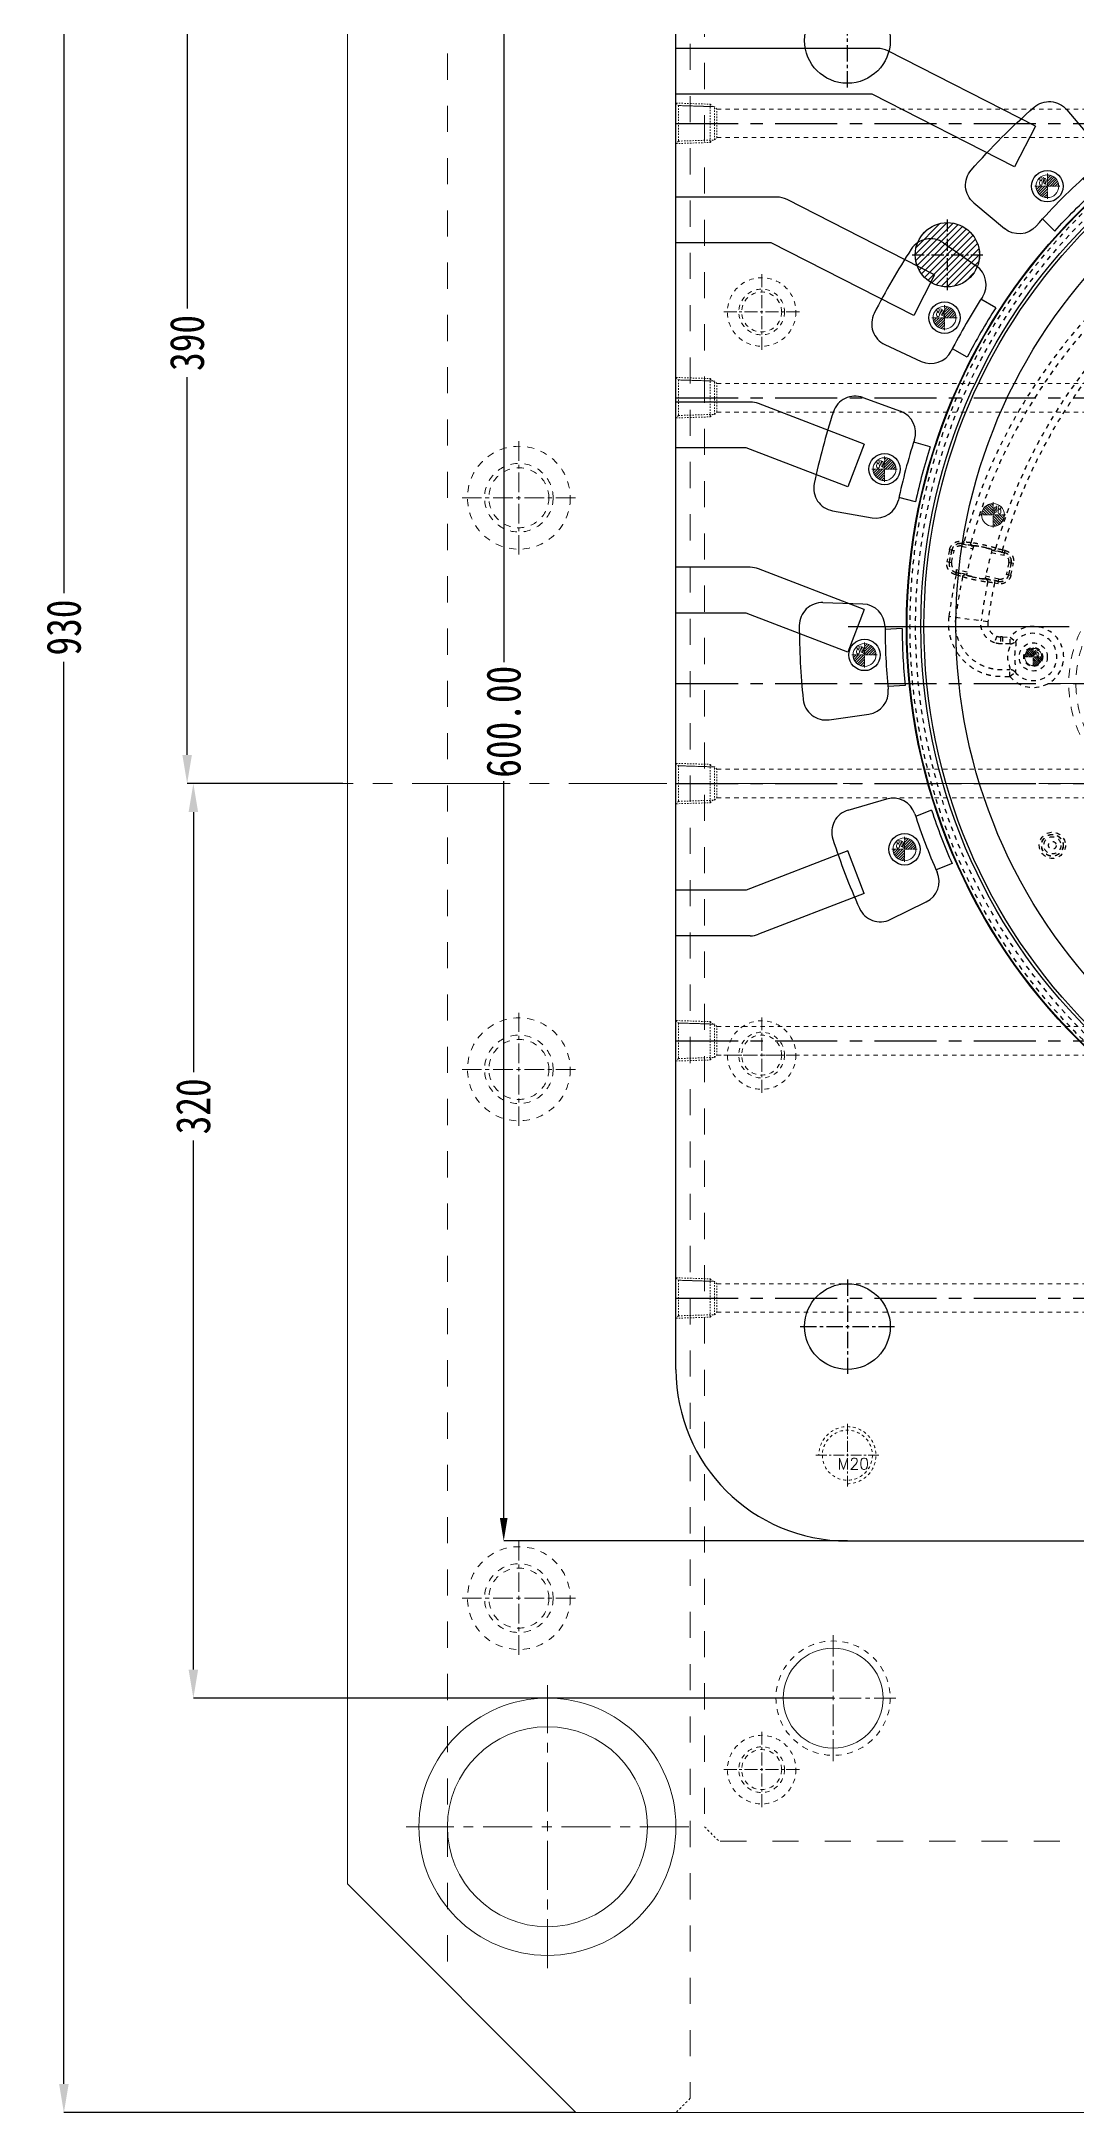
# Model space of a CAD drawing. Header units: millimetres. Extents: x 2673 to 5721, y -10743 to 3474.
# Drawn here: x 3299 to 3661, y -473 to 251 of the extents above; entities that cross this region are included whole.
import ezdxf
from ezdxf.enums import TextEntityAlignment as Align

# ---------------------------------------------------------------- set-up
doc = ezdxf.new("R2010")
doc.units = ezdxf.units.MM
doc.header["$LTSCALE"] = 16.335
doc.header["$PDMODE"] = 3
doc.header["$PDSIZE"] = 0.3125
doc.linetypes.add('CENTER', pattern=[0.6, 0.375, -0.075, 0.075, -0.075])
doc.linetypes.add('HIDDEN', pattern=[0.2, 0.1, -0.1])
doc.layers.get('0').update_dxf_attribs({"linetype": 'CONTINUOUS'})
doc.layers.get('Defpoints').update_dxf_attribs({"linetype": 'CONTINUOUS'})
for name, color, linetype, lineweight in [('cool', 153, 'HIDDEN', 9), ('epin', 13, 'CONTINUOUS', 9), ('moldbase', 7, 'CONTINUOUS', 20), ('screw', 33, 'CONTINUOUS', 13), ('sp', 193, 'CONTINUOUS', 9)]:
    doc.layers.add(name, color=color, linetype=linetype, lineweight=lineweight)
doc.layers.add('DEFAULT_2', color=8, linetype='HIDDEN')
doc.styles.get("Standard").update_dxf_attribs({"font": 'txt', "width": 0.8})
doc.styles.add('TXT', font='txt.shx', dxfattribs={"bigfont": 'gbcbig.shx'})
doc.styles.add('TXT05', font='txt.shx', dxfattribs={"width": 0.5, "bigfont": 'gbcbig.shx'})
doc.dimstyles.get("Standard").update_dxf_attribs({"dimtxt": 0.15625, "dimasz": 0.1875, "dimexe": 0.125, "dimexo": 0.0625, "dimtad": 0, "dimtih": 1, "dimtoh": 1, "dimdsep": 46, "dimtxsty": 'Standard', "dimcen": 0.09, "dimadec": 0, "dimazin": 0, "dimtp": 0.01, "dimtm": 0.01, "dimtfac": 1, "dimtofl": 0, "dimtmove": 0, "dimatfit": 3, "dimfxl": 0, "dimtolj": 1, "dimarcsym": 0})
doc.dimstyles.new('副本 STANDARD', dxfattribs={"dimtxt": 6, "dimasz": 4, "dimexe": 0, "dimexo": 0, "dimgap": 0, "dimtad": 0, "dimdsep": 46, "dimlunit": 6, "dimtxsty": 'Standard', "dimcen": 0, "dimclrd": 4, "dimclre": 4, "dimclrt": 6, "dimazin": 2, "dimtfac": 2, "dimtofl": 0, "dimtmove": 1, "dimatfit": 3, "dimfxl": 0, "dimtolj": 1, "dimtzin": 0, "dimarcsym": 0})

# ---------------------------------------------------------------- blocks, each defined once
blk = doc.blocks.new('*D84')
at = {"color": 4, "lineweight": -2}
blk.add_line((3976.43, 186.47), (3970.25, 181.4), dxfattribs=at)
at = {"color": 4}
blk.add_solid([(3969.41, 182.43), (3971.1, 180.37), (3964.07, 176.32)], dxfattribs=at)
at = {"layer": 'Defpoints', "color": 0}
for p in [(3964.07, 176.32), (3648.27, -83.02)]:
    blk.add_point(p, dxfattribs=at)
at = {"color": 6, "insert": (3998.07, 204.24), "char_height": 12, "attachment_point": 5, "rotation": 39.39341}
blk.add_mtext('\\A1;∅408.64', dxfattribs=at)
blk = doc.blocks.new('*D83')
at = {"color": 4, "lineweight": -2}
for p, q in [((3581.17, 326.65), (3460.88, 326.65)), ((3460.88, 318.65), (3460.88, 34.08)), ((3460.88, -265.35), (3460.88, -7.52)), ((3581.17, -273.35), (3460.88, -273.35))]:
    blk.add_line(p, q, dxfattribs=at)
at = {"color": 4}
for points in [[(3459.54, 318.65), (3462.21, 318.65), (3460.88, 326.65)], [(3459.54, -265.35), (3462.21, -265.35), (3460.88, -273.35)]]:
    blk.add_solid(points, dxfattribs=at)
at = {"layer": 'Defpoints', "color": 0}
for p in [(3581.17, 326.65), (3460.88, -273.35), (3581.17, -273.35)]:
    blk.add_point(p, dxfattribs=at)
at = {"color": 6, "insert": (3460.88, 13.28), "char_height": 12, "attachment_point": 5, "rotation": 90}
blk.add_mtext('\\A1;600.00', dxfattribs=at)
blk = doc.blocks.new('*D108')
at = {"color": 4, "lineweight": -2}
for p, q in [((3486.17, 456.65), (3306.92, 456.65)), ((3306.92, 446.65), (3306.92, 58.24)), ((3306.92, -463.35), (3306.92, 34.24)), ((3486.17, -473.35), (3306.92, -473.35))]:
    blk.add_line(p, q, dxfattribs=at)
at = {"color": 4}
for points in [[(3305.25, 446.65), (3308.59, 446.65), (3306.92, 456.65)], [(3305.25, -463.35), (3308.59, -463.35), (3306.92, -473.35)]]:
    blk.add_solid(points, dxfattribs=at)
at = {"layer": 'Defpoints', "color": 0}
for p in [(3486.17, 456.65), (3306.92, -473.35), (3486.17, -473.35)]:
    blk.add_point(p, dxfattribs=at)
at = {"color": 6, "insert": (3306.92, 46.24), "char_height": 12, "attachment_point": 5, "rotation": 90}
blk.add_mtext('\\A1;930', dxfattribs=at)
blk = doc.blocks.new('*D114')
at = {"color": 4, "lineweight": -2}
for p, q in [((3554.17, 381.65), (3350.06, 381.65)), ((3350.06, 371.65), (3350.06, 157.81)), ((3350.06, 1.65), (3350.06, 133.81)), ((3404.53, -8.35), (3350.06, -8.35))]:
    blk.add_line(p, q, dxfattribs=at)
at = {"color": 4}
for points in [[(3348.39, 371.65), (3351.72, 371.65), (3350.06, 381.65)], [(3348.39, 1.65), (3351.72, 1.65), (3350.06, -8.35)]]:
    blk.add_solid(points, dxfattribs=at)
at = {"layer": 'Defpoints', "color": 0}
for p in [(3554.17, 381.65), (3350.06, -8.35), (3404.53, -8.35)]:
    blk.add_point(p, dxfattribs=at)
at = {"color": 6, "insert": (3350.06, 145.81), "char_height": 12, "attachment_point": 5, "rotation": 90}
blk.add_mtext('\\A1;390', dxfattribs=at)
blk = doc.blocks.new('*D115')
at = {"color": 4, "lineweight": -2}
for p, q in [((3404.53, -8.35), (3352.24, -8.35)), ((3352.24, -18.35), (3352.24, -109.29)), ((3352.24, -318.35), (3352.24, -133.29)), ((3576.17, -328.35), (3352.24, -328.35))]:
    blk.add_line(p, q, dxfattribs=at)
at = {"color": 4}
for points in [[(3350.57, -18.35), (3353.91, -18.35), (3352.24, -8.35)], [(3350.57, -318.35), (3353.91, -318.35), (3352.24, -328.35)]]:
    blk.add_solid(points, dxfattribs=at)
at = {"layer": 'Defpoints', "color": 0}
for p in [(3404.53, -8.35), (3352.24, -328.35), (3576.17, -328.35)]:
    blk.add_point(p, dxfattribs=at)
at = {"color": 6, "insert": (3352.24, -121.29), "char_height": 12, "attachment_point": 5, "rotation": 90}
blk.add_mtext('\\A1;320', dxfattribs=at)
blk = doc.blocks.new('02')
for p, q in [((3783.15, 274.29), (3784.37, 260.34)), ((3829.19, 274.29), (3827.97, 260.34))]:
    blk.add_line(p, q)
at = {"color": 7, "linetype": 'Continuous'}
for p, q in [((3796.17, 247.22), (3796.17, 253.23)), ((3816.17, 247.22), (3816.17, 253.23))]:
    blk.add_line(p, q, dxfattribs=at)
for centre, start, end in [((3791.12, 274.98), 93.69023, 185), ((3821.22, 274.98), 355, 86.30977), ((3792.34, 261.03), 185, 273.60679), ((3820, 261.03), 266.39321, 355)]:
    blk.add_arc(centre, 8, start, end)
for radius, start, end in [(241.82, 86.30977, 93.69023), (211.82, 86.39321, 93.60679), (205.82, 87.21509, 92.78491)]:
    blk.add_arc((3806.17, 41.65), radius, start, end, dxfattribs=at)
blk = doc.blocks.new('03')
for p, q in [((3591.12, 133.1), (3604.02, 127.63)), ((3578.44, 94.07), (3592.09, 90.92))]:
    blk.add_line(p, q)
at = {"color": 7, "linetype": 'Continuous'}
for p, q in [((3613.75, 114.69), (3608.04, 116.54)), ((3607.57, 95.67), (3601.86, 97.52))]:
    blk.add_line(p, q, dxfattribs=at)
for centre, start, end in [((3588, 125.74), 67, 158.92263), ((3600.89, 120.26), 339.04513, 67), ((3580.24, 101.86), 165.07737, 257), ((3593.89, 98.71), 257, 344.95487)]:
    blk.add_arc(centre, 8, start, end)
for radius, start, end in [(241.82, 158.92263, 165.07737), (211.82, 159.04513, 164.95487), (205.82, 159.21509, 164.78491)]:
    blk.add_arc((3806.17, 41.65), radius, start, end, dxfattribs=at)
blk = doc.blocks.new('sp_80_th', base_point=(180.03, -1065.14))
at = {"layer": 'sp', "color": 1, "linetype": 'CENTER', "ltscale": 2.643404}
for p, q in [((180.03, -1111.89), (180.03, -1018.39)), ((133.28, -1065.14), (226.78, -1065.14))]:
    blk.add_line(p, q, dxfattribs=at)
at = {"layer": 'sp', "linetype": 'HIDDEN', "ltscale": 2.073258}
for radius in [42.5, 40]:
    blk.add_circle((180.03, -1065.14), radius, dxfattribs=at)
at = {"layer": 'sp', "color": 6, "style": 'TXT'}
blk.add_text('SP%%c80', height=10, dxfattribs=at).set_placement((180.03, -1081.14), align=Align.MIDDLE)
blk = doc.blocks.new('epin_ejp_10')
at = {"layer": 'epin'}
h = blk.add_hatch(dxfattribs=at)
h.set_pattern_fill('_ANSI31', color=123, scale=0.25, angle=90, style=0)
h.set_pattern_definition([(135, (-1645.23396, 6741.0989), (-0.56126601, -0.56126601), [])])
h.paths.add_polyline_path([(0, 5, 0.414214), (-5, 0), (0, 0)])
h.paths.add_polyline_path([(5, 0), (0, 0), (0, -5, 0.414214)])
at = {"layer": 'epin', "color": 1, "linetype": 'CENTER', "ltscale": 0.219913}
for p, q in [((-5.5, 0), (5.5, 0)), ((0, -5.5), (0, 5.5))]:
    blk.add_line(p, q, dxfattribs=at)
at = {"layer": 'epin'}
blk.add_circle((0, 0), 5, dxfattribs=at)
at = {"layer": 'epin', "color": 6, "style": 'TXT05', "width": 0.5}
blk.add_text('%%c10', height=3.5, dxfattribs=at).set_placement((0.2, 0.5))
blk = doc.blocks.new('epin_ejp_8')
at = {"layer": 'epin', "ltscale": 0.5}
h = blk.add_hatch(dxfattribs=at)
h.set_pattern_fill('_ANSI31', color=123, scale=0.2, angle=90, style=0)
h.set_pattern_definition([(135, (-3069.6252, 813.4417), (-0.4490128, -0.4490128), [])])
h.paths.add_polyline_path([(0, 4, 0.414214), (-4, 0), (0, 0)])
h.paths.add_polyline_path([(4, 0), (0, 0), (0, -4, 0.414214)])
at = {"layer": 'epin', "color": 1, "linetype": 'CENTER', "ltscale": 0.16}
for p, q in [((-4.4, 0), (4.4, 0)), ((0, -4.4), (0, 4.4))]:
    blk.add_line(p, q, dxfattribs=at)
at = {"layer": 'epin', "ltscale": 0.5}
blk.add_circle((0, 0), 4, dxfattribs=at)
at = {"layer": 'epin', "color": 6, "ltscale": 0.5, "style": 'TXT05', "width": 0.5}
blk.add_text('%%c8', height=2.8, dxfattribs=at).set_placement((0.16, 0.4))
blk = doc.blocks.new('epin_ejp_6')
at = {"layer": 'epin'}
h = blk.add_hatch(dxfattribs=at)
h.set_pattern_fill('_ANSI31', color=123, scale=0.15, angle=90, style=0)
h.set_pattern_definition([(135, (-3821.95605, -37.62943), (-0.336759605, -0.336759605), [])])
h.paths.add_polyline_path([(0, 3, 0.4142136), (-3, 0), (0, 0)])
h.paths.add_polyline_path([(3, 0), (0, 0), (0, -3, 0.4142136)])
at = {"layer": 'epin', "color": 1, "linetype": 'CENTER', "ltscale": 0.186593}
for p, q in [((-3.3, 0), (3.3, 0)), ((0, -3.3), (0, 3.3))]:
    blk.add_line(p, q, dxfattribs=at)
at = {"layer": 'epin'}
blk.add_circle((0, 0), 3, dxfattribs=at)
at = {"layer": 'epin', "color": 6, "style": 'TXT05', "width": 0.5}
blk.add_text('%%c6', height=2.1, dxfattribs=at).set_placement((0.995, 1.35), align=Align.MIDDLE)
blk = doc.blocks.new('cool_jt_f12')
at = {"layer": 'cool', "ltscale": 0.3}
for p, q in [((0, 7.0785), (0.856, 6.2225)), ((0, 7.0785), (12, 6.7035)), ((0.856, 6.2225), (0.856, -6.2225)), ((13.5, 5.827375), (0.856, 6.2225)), ((0.856, 6.2225), (13.5, 5.827375)), ((12, 6.7035), (12.856, 5.8475)), ((12, 6.7035), (12, -6.7035)), ((14.327375, 5), (13.5, 5.827375)), ((13.5, -5.827375), (13.5, 5.827375)), ((14.327375, -5), (14.327375, 5)), ((0.856, -6.2225), (0, -7.0785)), ((0, -7.0785), (12, -6.7035)), ((0.856, -6.2225), (13.5, -5.827375)), ((12, -6.7035), (12.856, -5.8475)), ((13.5, -5.827375), (14.327375, -5))]:
    blk.add_line(p, q, dxfattribs=at)
blk = doc.blocks.new('1')
at = {"color": 1, "linetype": 'CENTER', "ltscale": 3.545271}
blk.add_line((3521.17, -188.35), (4091.17, -188.35), dxfattribs=at)
at = {"layer": 'cool', "ltscale": 0.932966}
for p, q in [((3535.5, -183.35), (4076.84, -183.35)), ((3535.5, -193.35), (4076.84, -193.35))]:
    blk.add_line(p, q, dxfattribs=at)
blk.add_blockref('cool_jt_f12', (3521.17, -188.35), dxfattribs=at)
at = {"layer": 'cool', "ltscale": 0.932966, "rotation": 180}
blk.add_blockref('cool_jt_f12', (4091.17, -188.35), dxfattribs=at)
blk = doc.blocks.new('05')
at = {"color": 1, "linetype": 'CENTER', "ltscale": 3.545271}
blk.add_line((3521.17, -98.35), (4091.17, -98.35), dxfattribs=at)
at = {"layer": 'cool', "ltscale": 0.932966}
for p, q in [((3535.5, -93.35), (4076.84, -93.35)), ((3535.5, -103.35), (4076.84, -103.35))]:
    blk.add_line(p, q, dxfattribs=at)
for p in [(0, 411), (0, 315), (0, 180), (0, 0)]:
    blk.add_blockref('1', p)
blk.add_blockref('cool_jt_f12', (3521.17, -98.35), dxfattribs=at)
at = {"layer": 'cool', "ltscale": 0.932966, "rotation": 180}
blk.add_blockref('cool_jt_f12', (4091.17, -98.35), dxfattribs=at)
at = {"layer": 'epin'}
for name, p in [('epin_ejp_8', (3806.17, 265.65)), ('epin_ejp_8', (3862.17, 258.65)), ('epin_ejp_8', (3918.17, 239.65)), ('epin_ejp_8', (3961.17, 200.65)), ('epin_ejp_8', (3997.17, 154.65)), ('epin_ejp_8', (4018.17, 101.65)), ('epin_ejp_6', (3646.23, 35.95)), ('epin_ejp_6', (3821.96, 37.63)), ('epin_ejp_8', (4025.17, 36.65)), ('epin_ejp_8', (4011.17, -31.35)), ('epin_ejp_10', (3939.17, -127.35)), ('epin_ejp_10', (3846.17, -168.35))]:
    blk.add_blockref(name, p, dxfattribs=at)
at = {"layer": 'epin', "xscale": -1, "rotation": 359.9999999999941}
for p in [(3750.17, 258.65), (3694.17, 239.65), (3651.17, 200.65), (3615.17, 154.65), (3594.17, 101.65), (3587.17, 36.65), (3601.17, -31.35)]:
    blk.add_blockref('epin_ejp_8', p, dxfattribs=at)
at = {"layer": 'epin', "xscale": -1}
for p in [(3673.17, -127.35), (3766.17, -168.35)]:
    blk.add_blockref('epin_ejp_10', p, dxfattribs=at)
blk = doc.blocks.new('screw_m20_g')
at = {"layer": 'screw', "color": 1, "linetype": 'CENTER', "ltscale": 0.621977}
for p, q in [((0, -11), (0, 11)), ((-11, 0), (11, 0))]:
    blk.add_line(p, q, dxfattribs=at)
at = {"layer": 'screw', "color": 33, "linetype": 'HIDDEN', "ltscale": 0.621977}
blk.add_circle((0, 0), 8.75, dxfattribs=at)
at = {"layer": 'screw', "color": 92, "linetype": 'HIDDEN', "ltscale": 0.621977}
blk.add_arc((0, 0), 10, 270, 180, dxfattribs=at)
at = {"layer": 'screw', "color": 6, "style": 'TXT'}
blk.add_text('M20', height=4, dxfattribs=at).set_placement((-3.4, -5))
blk = doc.blocks.new('7')
at = {"layer": 'epin'}
for name, p in [('epin_ejp_8', (-60, 2428.41)), ('epin_ejp_8', (60, 2428.41)), ('epin_ejp_8', (-92, 2381.41)), ('epin_ejp_8', (-29, 2381.41)), ('epin_ejp_8', (29, 2381.41)), ('epin_ejp_8', (92, 2381.41)), ('epin_ejp_8', (37, 2251.41)), ('epin_ejp_8', (93.5, 2155.41)), ('epin_ejp_8', (-104, 2150.41)), ('epin_ejp_8', (0, 2148.41)), ('epin_ejp_8', (-174, 2131.41)), ('epin_ejp_8', (170, 2085.41)), ('epin_ejp_8', (-24, 2072.41)), ('epin_ejp_8', (-37, 1996.41)), ('epin_ejp_8', (0, 1928.41)), ('epin_ejp_10', (0, 1777.41))]:
    blk.add_blockref(name, p, dxfattribs=at)
blk = doc.blocks.new('8')
h = blk.add_hatch()
h.set_pattern_fill('ANSI31', color=256, scale=0.5, style=0)
h.paths.add_polyline_path([(-872.13, 8735.71, 1), (-849.63, 8735.71, 1)])
at = {"color": 1, "linetype": 'CENTER', "ltscale": 0.699725}
for p, q in [((-860.88, 8723.33), (-860.88, 8748.08)), ((-873.25, 8735.71), (-848.5, 8735.71))]:
    blk.add_line(p, q, dxfattribs=at)
blk.add_circle((-860.88, 8735.71), 11.25)

msp = doc.modelspace()

# ---------------------------------------------------------------- linework, layer by layer
at = {"color": 1, "linetype": 'CENTER', "ltscale": 0.932966}
for p, q in [((3581.172, 235.15), (3581.172, 268.15)), ((3581.172, -181.85), (3581.172, -214.85)), ((3564.672, -198.35), (3597.672, -198.35))]:
    msp.add_line(p, q, dxfattribs=at)
for p, q in [((3521.172, -213.35), (3521.172, 266.65)), ((3591.721, 248.852), (3521.172, 248.852)), ((3646.983, 221.687), (3595.352, 247.981)), ((3589.802, 232.852), (3521.172, 232.852)), ((3639.723, 207.429), (3589.802, 232.852)), ((3646.983, 221.687), (3639.723, 207.429)), ((3556.447, 196.85), (3521.172, 196.85)), ((3611.709, 169.685), (3560.077, 195.979)), ((3554.527, 180.85), (3521.172, 180.85)), ((3604.448, 155.428), (3554.527, 180.85)), ((3611.709, 169.685), (3604.448, 155.428)), ((3547.179, 125.145), (3521.172, 125.145)), ((3587.096, 110.356), (3550.052, 124.611)), ((3545.693, 109.145), (3521.172, 109.145)), ((3581.35, 95.424), (3545.693, 109.145)), ((3587.096, 110.356), (3581.35, 95.424)), ((3547.179, 67.316), (3521.172, 67.316)), ((3587.096, 52.527), (3550.052, 66.782)), ((3545.693, 51.316), (3521.172, 51.316)), ((3581.35, 37.595), (3545.693, 51.316)), ((3587.096, 52.527), (3581.35, 37.595)), ((3581.35, -31.915), (3545.693, -45.636)), ((3587.096, -46.847), (3581.35, -31.915)), ((3545.693, -45.636), (3521.172, -45.636)), ((3587.096, -46.847), (3550.052, -61.102)), ((3547.179, -61.636), (3521.172, -61.636)), ((3581.172, -273.35), (4031.172, -273.35))]:
    msp.add_line(p, q)
at = {"color": 1, "linetype": 'CENTER', "ltscale": 12.63858}
msp.add_line((3581.422, 46.65), (4030.921, 46.65), dxfattribs=at)
at = {"color": 1, "linetype": 'CENTER', "ltscale": 3.545271}
msp.add_line((3521.172, 26.65), (4091.172, 26.65), dxfattribs=at)
for centre, radius in [((3581.172, 251.65), 15), ((3651.172, 200.65), 5.5), ((3616.172, 176.65), 11.25), ((3615.172, 154.65), 5.5), ((3594.172, 101.65), 5.5), ((3587.172, 36.65), 5.5), ((3601.172, -31.35), 5.5), ((3581.172, -198.35), 15)]:
    msp.add_circle(centre, radius)
at = {"color": 7, "linetype": 'Continuous'}
for radius in [204.318, 204.112, 199.261, 198.191, 186.993]:
    msp.add_circle((3806.172, 46.65), radius, dxfattribs=at)
for centre, radius, start, end in [((3591.721, 240.852), 8, 63.012073, 90), ((3556.447, 188.85), 8, 63.012073, 90), ((3547.179, 117.145), 8, 68.953289, 90), ((3547.179, 59.316), 8, 68.953289, 90), ((3547.179, -53.636), 8, 270, 291.046711), ((3581.172, -213.35), 60, 180, 270)]:
    msp.add_arc(centre, radius, start, end)
at = {"layer": 'DEFAULT_2', "color": 8, "linetype": 'HIDDEN'}
for p, q in [((3616.919, 73.418), (3616.043, 69.296)), ((3617.704, 73.251), (3616.828, 69.129)), ((3616.87, 69.157), (3617.731, 73.208)), ((3617.704, 73.251), (3616.919, 73.418)), ((3617.655, 68.99), (3618.516, 73.041)), ((3617.731, 73.208), (3617.704, 73.251)), ((3618.516, 73.041), (3617.731, 73.208)), ((3621.3, 75.526), (3621.134, 74.741)), ((3621.134, 74.741), (3625.077, 73.903)), ((3621.44, 76.353), (3621.273, 75.568)), ((3621.273, 75.568), (3621.3, 75.526)), ((3621.842, 75.447), (3621.273, 75.568)), ((3621.3, 75.526), (3625.286, 74.679)), ((3622.008, 76.232), (3621.44, 76.353)), ((3621.841, 75.448), (3622.008, 76.232)), ((3625.324, 74.816), (3625.286, 74.679)), ((3631.581, 72.52), (3636.003, 71.58)), ((3631.792, 73.296), (3631.83, 73.433)), ((3631.792, 73.296), (3636.17, 72.365)), ((3635.501, 73.364), (3635.334, 72.58)), ((3636.213, 72.393), (3635.335, 72.579)), ((3636.38, 73.178), (3635.501, 73.364)), ((3636.213, 72.393), (3636.38, 73.178)), ((3616.043, 69.296), (3616.828, 69.129)), ((3616.828, 69.129), (3616.87, 69.157)), ((3616.87, 69.157), (3617.655, 68.99)), ((3619.145, 65.56), (3618.979, 64.776)), ((3619.188, 65.588), (3619.145, 65.56)), ((3619.145, 65.56), (3619.38, 65.511)), ((3619.355, 66.373), (3619.188, 65.588)), ((3622.878, 64.804), (3619.188, 65.588)), ((3619.212, 64.726), (3619.379, 65.511)), ((3623.049, 65.588), (3619.355, 66.373)), ((3636.003, 71.58), (3636.17, 72.365)), ((3636.17, 72.365), (3636.213, 72.393)), ((3637.703, 68.963), (3636.842, 64.912)), ((3638.488, 68.796), (3637.627, 64.745)), ((3637.655, 64.703), (3638.531, 68.824)), ((3638.488, 68.796), (3637.703, 68.963)), ((3638.439, 64.536), (3639.315, 68.657)), ((3638.531, 68.824), (3638.488, 68.796)), ((3639.315, 68.657), (3638.531, 68.824)), ((3619.217, 64.751), (3619.044, 64.751)), ((3622.878, 64.804), (3622.848, 64.665)), ((3629.344, 63.284), (3629.373, 63.423)), ((3634.058, 62.427), (3629.373, 63.423)), ((3634.225, 63.212), (3629.545, 64.207)), ((3632.846, 62.648), (3632.679, 61.863)), ((3632.679, 61.863), (3633.919, 61.6)), ((3632.846, 62.648), (3634.086, 62.385)), ((3633.919, 61.6), (3634.086, 62.385)), ((3634.058, 62.427), (3634.225, 63.212)), ((3634.086, 62.385), (3634.058, 62.427)), ((3636.842, 64.912), (3637.627, 64.745)), ((3637.627, 64.745), (3637.655, 64.703)), ((3637.655, 64.703), (3638.439, 64.536)), ((3630.338, 48.235), (3616.69, 50.05)), ((3633.444, 43.19), (3632.659, 40.926)), ((3634.781, 42.949), (3634.707, 40.551)), ((3635.454, 42.937), (3635.431, 40.542)), ((3638.124, 40.516), (3635.431, 40.542)), ((3635.454, 42.93), (3638.161, 42.924)), ((3638.124, 40.516), (3638.147, 42.911)), ((3638.147, 42.911), (3639.966, 41.345)), ((3638.024, 29.143), (3638.047, 31.538)), ((3638.024, 29.143), (3639.871, 30.676))]:
    msp.add_line(p, q, dxfattribs=at)
for centre, radius in [((3806.172, 46.65), 203.079), ((3806.172, 46.65), 201.12), ((3646.23, 35.954), 4.925), ((3646.23, 35.954), 3.32), ((3652.934, -29.969), 4.584), ((3652.934, -29.969), 3.818), ((3652.934, -29.969), 3.761), ((3652.934, -29.969), 2.994), ((3652.934, -29.969), 1.36)]:
    msp.add_circle(centre, radius, dxfattribs=at)
for centre, radius, start, end in [((3620.644, 72.63), 3.004, 77.91422, 168.085779), ((3620.677, 72.579), 3.012, 90.070613, 167.945131), ((3620.673, 72.585), 2.205, 77.944436, 168.055679), ((3620.688, 72.61), 2.979, 78.139671, 90.285518), ((3810.467, 24.295), 191.912, 164.737003, 167.856663), ((3810.48, 24.293), 185.285, 164.620449, 167.851819), ((3619.766, 68.5), 3.004, 167.91422, 258.085779), ((3619.818, 68.534), 3.012, 168.089381, 257.938754), ((3619.811, 68.53), 2.205, 167.944436, 258.055679), ((3635.547, 69.423), 2.205, 347.944436, 78.055679), ((3635.541, 69.42), 3.012, 0.070613, 77.94513), ((3635.592, 69.453), 3.004, 347.91422, 78.085779), ((3635.572, 69.408), 2.979, 348.139671, 0.285518), ((3811.045, 24.204), 196.066, 168.065047, 172.424933), ((3811.339, 24.151), 193.97, 168.122207, 172.420925), ((3634.934, 105.552), 42.74, 256.301807, 259.749309), ((3811.339, 24.151), 184.991, 168.127028, 172.420757), ((3811.047, 24.204), 182.3, 168.07793, 172.424972), ((3634.681, 65.375), 3.012, 258.089381, 347.938757), ((3634.715, 65.323), 3.004, 257.91422, 348.085779), ((3634.685, 65.368), 2.205, 257.944436, 348.055679), ((3646.23, 35.954), 10.664, 219.695983, 139.179851), ((3646.23, 35.954), 8.264, 219.695983, 139.283317)]:
    msp.add_arc(centre, radius, start, end, dxfattribs=at)
for points, knots in [([(3820.165, 216.081), (3809.232, 217.042), (3792.687, 217.01), (3770.996, 214.055), (3755.021, 210.42), (3739.385, 205.401), (3719.157, 196.867), (3695.357, 182.905), (3670.148, 161.487), (3652.518, 140.265), (3640.738, 121.706), (3630.617, 102.256), (3624.911, 86.761), (3622.012, 76.232)], [0, 0, 0, 0, 0.1252061, 0.1874252, 0.2495281, 0.3118469, 0.3745329, 0.4997142, 0.6248995, 0.7500892, 0.8127949, 0.875405, 1, 1, 1, 1]), ([(3813.575, 214.146), (3803.048, 214.697), (3787.173, 214.153), (3766.424, 210.705), (3751.154, 206.808), (3736.227, 201.609), (3716.95, 192.973), (3698.828, 181.888), (3682.339, 168.661), (3667.015, 154.094), (3653.592, 137.627), (3642.366, 119.708), (3632.698, 100.959), (3627.215, 86.053), (3624.408, 75.926)], [0, 0, 0, 0, 0.1250157, 0.1871392, 0.249255, 0.3116691, 0.3743672, 0.4995285, 0.5621746, 0.6248222, 0.7500374, 0.8127479, 0.8753649, 1, 1, 1, 1]), ([(3633.183, 73.965), (3635.861, 83.535), (3642.784, 102.259), (3657.596, 128.265), (3673.321, 147.62), (3687.678, 161.388), (3703.142, 173.905), (3720.129, 184.443), (3738.225, 192.718), (3752.293, 197.755), (3766.757, 201.579), (3786.355, 205.014), (3801.323, 205.683), (3811.232, 205.27)], [0, 0, 0, 0, 0.1250221, 0.24982, 0.3749363, 0.437177, 0.4998139, 0.6249855, 0.6872649, 0.7499012, 0.8127356, 0.8752351, 1, 1, 1, 1]), ([(3635.499, 73.365), (3638.231, 83.116), (3643.571, 97.422), (3652.993, 115.364), (3663.906, 132.441), (3676.953, 148.068), (3691.834, 161.832), (3707.849, 174.253), (3725.419, 184.559), (3744.095, 192.447), (3763.391, 198.66), (3788.442, 203.222), (3808.811, 203.262), (3818.9, 202.376)], [0, 0, 0, 0, 0.1250227, 0.1873756, 0.2499885, 0.3749959, 0.4372835, 0.5000035, 0.6249664, 0.6873014, 0.7500555, 0.8749575, 1, 1, 1, 1]), ([(3616.919, 73.418), (3617.023, 73.902), (3617.423, 74.843), (3618.517, 75.906), (3619.933, 76.473), (3620.954, 76.455), (3621.44, 76.353)], [0, 0, 0, 0, 0.2500115, 0.5000013, 0.7499896, 1, 1, 1, 1]), ([(3624.968, 74.94), (3624.8, 74.944), (3624.387, 74.988), (3623.343, 75.143), (3622.47, 75.314), (3621.842, 75.447)], [0, 0, 0, 0, 0.1583358, 0.392583, 1, 1, 1, 1]), ([(3624.408, 75.926), (3624.277, 75.92), (3623.958, 75.938), (3623.157, 76.026), (3622.49, 76.139), (3622.012, 76.232)], [0, 0, 0, 0, 0.1620066, 0.3957041, 1, 1, 1, 1]), ([(3624.968, 74.94), (3624.773, 74.986), (3624.409, 75.272), (3624.358, 75.723), (3624.408, 75.926)], [0, 0, 0, 0, 0.4890622, 1, 1, 1, 1]), ([(3633.183, 73.965), (3632.963, 74.051), (3632.403, 74.228), (3631.42, 74.503), (3630.194, 74.812), (3628.415, 75.225), (3626.71, 75.581), (3625.23, 75.831), (3624.646, 75.91), (3624.408, 75.926)], [0, 0, 0, 0, 0.0785671, 0.1953439, 0.3404962, 0.4997088, 0.80382, 0.9205927, 1, 1, 1, 1]), ([(3624.968, 74.94), (3625.262, 74.932), (3626.005, 74.835), (3626.743, 74.713), (3627.189, 74.632)], [0, 0, 0, 0, 0.3935405, 1, 1, 1, 1]), ([(3627.189, 74.632), (3626.938, 74.676), (3626.581, 74.736), (3626.133, 74.798), (3625.863, 74.829), (3625.648, 74.848), (3625.483, 74.852), (3625.387, 74.848), (3625.328, 74.831), (3625.324, 74.816)], [0, 0, 0, 0, 0.4042984, 0.5747989, 0.7190567, 0.834952, 0.9206399, 0.9750966, 1, 1, 1, 1]), ([(3629.733, 74.102), (3629.093, 74.255), (3628.246, 74.439), (3627.394, 74.596), (3627.189, 74.632)], [0, 0, 0, 0, 0.7595201, 1, 1, 1, 1]), ([(3629.733, 74.102), (3630.26, 73.979), (3630.982, 73.801), (3631.831, 73.55), (3632.158, 73.438), (3632.29, 73.383)], [0, 0, 0, 0, 0.6105434, 0.8391764, 1, 1, 1, 1]), ([(3631.83, 73.433), (3631.834, 73.449), (3631.777, 73.496), (3631.679, 73.542), (3631.497, 73.615), (3631.254, 73.695), (3630.946, 73.788), (3630.434, 73.93), (3630.022, 74.033), (3629.733, 74.102)], [0, 0, 0, 0, 0.0230736, 0.0767606, 0.1630233, 0.2803238, 0.4263202, 0.5977577, 1, 1, 1, 1]), ([(3632.29, 73.383), (3632.473, 73.349), (3632.886, 73.439), (3633.128, 73.779), (3633.183, 73.965)], [0, 0, 0, 0, 0.4896425, 1, 1, 1, 1]), ([(3635.335, 72.579), (3634.709, 72.713), (3633.845, 72.911), (3632.833, 73.193), (3632.442, 73.32), (3632.29, 73.383)], [0, 0, 0, 0, 0.608907, 0.8429604, 1, 1, 1, 1]), ([(3635.499, 73.365), (3635.022, 73.454), (3634.364, 73.598), (3633.595, 73.812), (3633.296, 73.911), (3633.183, 73.965)], [0, 0, 0, 0, 0.608178, 0.8423404, 1, 1, 1, 1]), ([(3636.38, 73.178), (3636.864, 73.073), (3637.805, 72.674), (3638.868, 71.58), (3639.435, 70.164), (3639.417, 69.142), (3639.315, 68.657)], [0, 0, 0, 0, 0.2500115, 0.5000013, 0.7499896, 1, 1, 1, 1]), ([(3619.044, 64.751), (3618.554, 64.862), (3617.598, 65.245), (3616.508, 66.343), (3615.925, 67.771), (3615.94, 68.805), (3616.043, 69.296)], [0, 0, 0, 0, 0.2501058, 0.5000938, 0.7500298, 1, 1, 1, 1]), ([(3619.38, 65.511), (3620.005, 65.377), (3620.869, 65.179), (3621.882, 64.897), (3622.274, 64.77), (3622.427, 64.706)], [0, 0, 0, 0, 0.6084142, 0.8424932, 1, 1, 1, 1]), ([(3619.212, 64.726), (3619.688, 64.625), (3620.343, 64.47), (3621.11, 64.239), (3621.407, 64.133), (3621.522, 64.077)], [0, 0, 0, 0, 0.6071872, 0.8399593, 1, 1, 1, 1]), ([(3621.522, 64.077), (3621.568, 64.273), (3621.805, 64.64), (3622.237, 64.742), (3622.427, 64.706)], [0, 0, 0, 0, 0.5106486, 1, 1, 1, 1]), ([(3621.522, 64.077), (3621.743, 63.992), (3622.304, 63.822), (3623.29, 63.558), (3624.517, 63.263), (3626.298, 62.87), (3628.006, 62.533), (3629.486, 62.299), (3630.069, 62.226), (3630.306, 62.213)], [0, 0, 0, 0, 0.0787539, 0.1954589, 0.3405102, 0.4997464, 0.8042048, 0.9209267, 1, 1, 1, 1]), ([(3624.812, 64.028), (3624.322, 64.145), (3623.65, 64.313), (3622.857, 64.549), (3622.551, 64.655), (3622.427, 64.706)], [0, 0, 0, 0, 0.6090513, 0.8373925, 1, 1, 1, 1]), ([(3622.848, 64.665), (3622.845, 64.649), (3622.898, 64.605), (3622.99, 64.561), (3623.161, 64.492), (3623.387, 64.415), (3623.675, 64.327), (3624.155, 64.192), (3624.54, 64.094), (3624.812, 64.028)], [0, 0, 0, 0, 0.0238093, 0.0777334, 0.1637951, 0.2805572, 0.4258212, 0.5966873, 1, 1, 1, 1]), ([(3629.735, 63.153), (3629.603, 63.156), (3629.287, 63.183), (3628.483, 63.287), (3627.814, 63.404), (3627.329, 63.495)], [0, 0, 0, 0, 0.1628719, 0.3911426, 1, 1, 1, 1]), ([(3627.329, 63.495), (3627.599, 63.445), (3627.985, 63.38), (3628.469, 63.31), (3628.762, 63.274), (3628.995, 63.253), (3629.175, 63.247), (3629.276, 63.25), (3629.34, 63.269), (3629.344, 63.284)], [0, 0, 0, 0, 0.4037841, 0.57456, 0.7196686, 0.8362933, 0.9222493, 0.9761076, 1, 1, 1, 1]), ([(3630.306, 62.213), (3630.343, 62.411), (3630.275, 62.841), (3629.923, 63.108), (3629.735, 63.153)], [0, 0, 0, 0, 0.5106143, 1, 1, 1, 1]), ([(3629.735, 63.153), (3629.9, 63.149), (3630.311, 63.106), (3631.35, 62.951), (3632.22, 62.781), (3632.846, 62.648)], [0, 0, 0, 0, 0.1574836, 0.3915678, 1, 1, 1, 1]), ([(3630.306, 62.213), (3630.435, 62.217), (3630.75, 62.193), (3631.544, 62.09), (3632.205, 61.965), (3632.679, 61.864)], [0, 0, 0, 0, 0.1606908, 0.3940072, 1, 1, 1, 1]), ([(3638.439, 64.536), (3638.335, 64.051), (3637.936, 63.111), (3636.841, 62.048), (3635.425, 61.481), (3634.404, 61.498), (3633.919, 61.6)], [0, 0, 0, 0, 0.2500115, 0.5000013, 0.7499896, 1, 1, 1, 1]), ([(3616.69, 50.05), (3616.501, 48.631), (3616.46, 45.737), (3617.391, 41.502), (3619.293, 37.596), (3622.04, 34.229), (3625.5, 31.597), (3628.816, 30.126), (3631.609, 29.441), (3633.744, 29.168), (3635.886, 29.168), (3637.311, 29.15), (3638.024, 29.143)], [0, 0, 0, 0, 0.1248378, 0.249767, 0.3749186, 0.5001869, 0.6252652, 0.7506595, 0.813417, 0.8756606, 0.9378048, 1, 1, 1, 1]), ([(3619.064, 49.735), (3618.899, 48.5), (3618.863, 45.981), (3619.674, 42.296), (3621.329, 38.898), (3623.719, 35.968), (3626.73, 33.677), (3629.616, 32.397), (3632.046, 31.801), (3633.951, 31.558), (3635.954, 31.563), (3637.334, 31.544), (3638.047, 31.538)], [0, 0, 0, 0, 0.1231169, 0.2463233, 0.3697461, 0.4932894, 0.6166449, 0.7403064, 0.8022399, 0.8635838, 0.9295336, 1, 1, 1, 1]), ([(3632.659, 40.926), (3631.9, 41.189), (3630.461, 41.984), (3629.101, 43.523), (3628.37, 44.968), (3628.018, 46.129), (3627.884, 47.155), (3627.893, 47.965), (3627.941, 48.371), (3627.965, 48.551)], [0, 0, 0, 0, 0.2491571, 0.4986454, 0.6243509, 0.7492152, 0.8734103, 0.9437485, 1, 1, 1, 1]), ([(3630.338, 48.235), (3630.28, 47.706), (3630.302, 46.62), (3630.909, 45.105), (3631.99, 43.893), (3632.94, 43.358), (3633.444, 43.19)], [0, 0, 0, 0, 0.2501738, 0.5002261, 0.7501547, 1, 1, 1, 1]), ([(3634.707, 40.551), (3634.368, 40.562), (3633.674, 40.64), (3632.996, 40.809), (3632.659, 40.926)], [0, 0, 0, 0, 0.4865078, 1, 1, 1, 1]), ([(3635.431, 40.542), (3635.377, 40.543), (3635.135, 40.544), (3634.893, 40.546), (3634.707, 40.551)], [0, 0, 0, 0, 0.2267259, 1, 1, 1, 1]), ([(3638.047, 31.538), (3638.181, 31.735), (3638.129, 32.202), (3637.964, 32.763), (3637.714, 33.537), (3637.404, 34.616), (3637.258, 36.034), (3637.429, 37.448), (3637.758, 38.525), (3638.019, 39.288), (3638.166, 39.766), (3638.235, 40.174), (3638.183, 40.427), (3638.124, 40.516)], [0, 0, 0, 0, 0.0778629, 0.1329427, 0.1964183, 0.3411516, 0.4992571, 0.6573547, 0.8020623, 0.865499, 0.9205246, 0.9651233, 1, 1, 1, 1]), ([(3638.124, 40.516), (3638.467, 40.531), (3639.151, 40.695), (3639.728, 41.099), (3639.966, 41.345)], [0, 0, 0, 0, 0.5002713, 1, 1, 1, 1]), ([(3639.966, 41.345), (3640.095, 41.108), (3640.153, 40.639), (3640.109, 39.985), (3639.99, 39.085), (3639.789, 37.759), (3639.672, 36.012), (3639.758, 34.264), (3639.935, 32.935), (3640.038, 32.034), (3640.07, 31.379), (3640.004, 30.911), (3639.871, 30.676)], [0, 0, 0, 0, 0.0754199, 0.1253937, 0.1843022, 0.3280907, 0.5001292, 0.6719183, 0.8156988, 0.8746031, 0.9245611, 1, 1, 1, 1]), ([(3639.871, 30.676), (3639.638, 30.926), (3639.069, 31.34), (3638.388, 31.516), (3638.047, 31.538)], [0, 0, 0, 0, 0.4997288, 1, 1, 1, 1])]:
    msp.add_open_spline(points, degree=3, knots=knots, dxfattribs=at)
for points in [[(3633.444, 43.19), (3633.872, 43.041), (3634.329, 42.966), (3634.781, 42.949)], [(3635.454, 42.93), (3635.23, 42.941), (3635.006, 42.94), (3634.781, 42.949)]]:
    msp.add_open_spline(points, degree=3, dxfattribs=at)
at = {"layer": 'moldbase', "color": 8, "linetype": 'HIDDEN', "ltscale": 5.597796}
for p, q in [((3526.172, 451.65), (3526.172, -468.35)), ((3531.172, 426.65), (3531.172, -373.35)), ((3441.172, 411.65), (3441.172, -428.35)), ((4076.172, -378.35), (3536.172, -378.35))]:
    msp.add_line(p, q, dxfattribs=at)
at = {"layer": 'moldbase'}
for p, q in [((3406.172, 376.65), (3406.172, -393.35)), ((3406.172, -393.35), (3486.172, -473.35)), ((4126.172, -473.35), (3486.172, -473.35))]:
    msp.add_line(p, q, dxfattribs=at)
at = {"layer": 'moldbase', "color": 1, "linetype": 'CENTER', "ltscale": 0.746373}
for p, q in [((3551.172, 169.85), (3551.172, 143.45)), ((3564.372, 156.65), (3537.972, 156.65)), ((3551.172, -116.55), (3551.172, -90.15)), ((3564.372, -103.35), (3537.972, -103.35)), ((3551.172, -366.55), (3551.172, -340.15)), ((3564.372, -353.35), (3537.972, -353.35))]:
    msp.add_line(p, q, dxfattribs=at)
at = {"layer": 'moldbase', "color": 1, "linetype": 'CENTER', "ltscale": 1.119559}
for p, q in [((3466.172, 111.45), (3466.172, 71.85)), ((3485.972, 91.65), (3446.372, 91.65)), ((3466.172, -128.15), (3466.172, -88.55)), ((3485.972, -108.35), (3446.372, -108.35)), ((3466.172, -313.15), (3466.172, -273.55)), ((3485.972, -293.35), (3446.372, -293.35))]:
    msp.add_line(p, q, dxfattribs=at)
at = {"layer": 'moldbase', "color": 1, "linetype": 'CENTER', "ltscale": 5.597796}
msp.add_line((4231.172, -8.35), (3381.172, -8.35), dxfattribs=at)
at = {"layer": 'moldbase', "color": 1, "linetype": 'CENTER', "ltscale": 1.243955}
for p, q in [((3576.172, -350.35), (3576.172, -306.35)), ((3598.172, -328.35), (3554.172, -328.35))]:
    msp.add_line(p, q, dxfattribs=at)
at = {"layer": 'moldbase', "color": 1, "linetype": 'CENTER', "ltscale": 2.798898}
for p, q in [((3476.172, -422.85), (3476.172, -323.85)), ((3525.672, -373.35), (3426.672, -373.35))]:
    msp.add_line(p, q, dxfattribs=at)
at = {"layer": 'moldbase', "color": 8, "linetype": 'HIDDEN', "ltscale": 0.466483}
for p, q in [((3531.172, -373.35), (3536.172, -378.35)), ((3526.172, -468.35), (3521.172, -473.35))]:
    msp.add_line(p, q, dxfattribs=at)
at = {"layer": 'moldbase', "color": 8, "linetype": 'HIDDEN', "ltscale": 0.995164}
for centre, radius in [((3551.172, 156.65), 12), ((3551.172, 156.65), 8), ((3551.172, 156.65), 7), ((3551.172, -103.35), 12), ((3551.172, -103.35), 8), ((3551.172, -103.35), 7), ((3551.172, -353.35), 12), ((3551.172, -353.35), 8), ((3551.172, -353.35), 7)]:
    msp.add_circle(centre, radius, dxfattribs=at)
at = {"layer": 'moldbase', "color": 8, "linetype": 'HIDDEN', "ltscale": 1.492746}
for centre, radius in [((3466.172, 91.65), 18), ((3466.172, 91.65), 12), ((3466.172, 91.65), 10.5), ((3466.172, -108.35), 18), ((3466.172, -108.35), 12), ((3466.172, -108.35), 10.5), ((3466.172, -293.35), 18), ((3466.172, -293.35), 12), ((3466.172, -293.35), 10.5)]:
    msp.add_circle(centre, radius, dxfattribs=at)
at = {"layer": 'moldbase', "color": 8, "linetype": 'HIDDEN', "ltscale": 1.243955}
msp.add_circle((3576.172, -328.35), 20, dxfattribs=at)
at = {"layer": 'moldbase'}
for centre, radius in [((3576.172, -328.35), 17.5), ((3476.172, -373.35), 45), ((3476.172, -373.35), 35)]:
    msp.add_circle(centre, radius, dxfattribs=at)

# ---------------------------------------------------------------- block references
for name, p in [('7', (3806.172, -2045.761)), ('05', (0, 0)), ('8', (4477.051, -8559.058))]:
    msp.add_blockref(name, p)
at = {"xscale": -1, "rotation": 44.99999999999433}
msp.add_blockref('02', (6526.993, 2708.569), dxfattribs=at)
for p, rotation in [((74.514, 797.258), 348.0000000000018), ((7.396, -194.143), 3.000000000001268), ((267.73, -1356.244), 20.99999999999141), ((874.432, -2381.02), 38.9999999999997)]:
    msp.add_blockref('03', p, dxfattribs=dict(rotation=rotation))
at = {"layer": 'screw'}
msp.add_blockref('screw_m20_g', (3581.172, -243.35), dxfattribs=at)
at = {"layer": 'sp'}
msp.add_blockref('sp_80_th', (3701.172, 26.65), dxfattribs=at)

# ---------------------------------------------------------------- dimensions: what is measured, and where the dimension line sits
for base, p1, p2, dimstyle, override, picture, middle in [((3306.921, -473.35), (3486.172, 456.65), (3486.172, -473.35), '副本 STANDARD', {"dimtxt": 12, "dimasz": 10}, '*D108', (3306.921, 46.244)), ((3350.056, -8.35), (3554.172, 381.65), (3404.533, -8.35), '副本 STANDARD', {"dimtxt": 12, "dimasz": 10}, '*D114', (3350.056, 145.81)), ((3460.878, -273.35), (3581.172, 326.65), (3581.172, -273.35), 'Standard', {"dimtxt": 12, "dimasz": 8, "dimexe": 0, "dimexo": 0, "dimgap": 0, "dimtih": 0, "dimtoh": 0, "dimzin": 0, "dimcen": 0, "dimclrd": 4, "dimclre": 4, "dimclrt": 6, "dimadec": 2, "dimtp": 0, "dimtm": 0, "dimtzin": 0}, '*D83', (3460.878, 13.283)), ((3352.241, -328.35), (3404.533, -8.35), (3576.172, -328.35), '副本 STANDARD', {"dimtxt": 12, "dimasz": 10}, '*D115', (3352.241, -121.287))]:
    dim = msp.add_linear_dim(base=base, p1=p1, p2=p2, angle=90, dimstyle=dimstyle, override=override)
    dim.commit()
    dim.dimension.update_dxf_attribs({"geometry": picture, "text_midpoint": middle, "dimtype": 160})
dim = msp.add_diameter_dim_2p(p1=(3648.274, -83.018), p2=(3964.07, 176.319), dimstyle='Standard', override={"dimtxt": 12, "dimasz": 8, "dimexe": 0, "dimexo": 0, "dimgap": 0, "dimtih": 0, "dimtoh": 0, "dimzin": 0, "dimcen": 0, "dimclrd": 4, "dimclre": 4, "dimclrt": 6, "dimadec": 2, "dimtp": 0, "dimtm": 0, "dimtzin": 0})
dim.commit()
dim.dimension.update_dxf_attribs({"geometry": '*D84', "text_midpoint": (3998.073, 204.243)})

doc.saveas('drawing.dxf')
